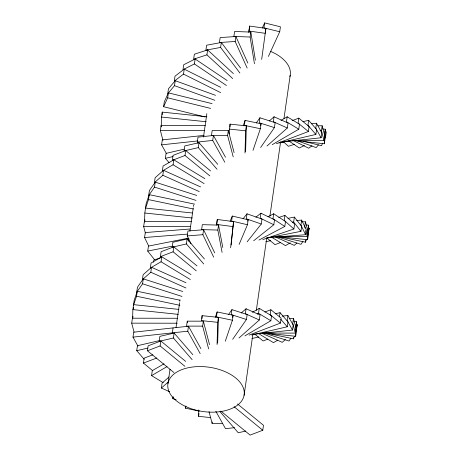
<?xml version="1.0" encoding="UTF-8"?>
<svg xmlns="http://www.w3.org/2000/svg" width="458" height="458" viewBox="0 0 458 458"><rect width="100%" height="100%" fill="white"/><g stroke="black" fill="none" stroke-linecap="round" stroke-linejoin="round"><path stroke-width="0.69" d="M132.614 318.487L132.872 309.602L134.154 300.414L137.263 291.282L179.908 300.196M133.467 308.749L133.507 307.381M144.562 221.918L144.825 213.027L146.113 203.781L149.222 194.65L194.661 204.154M206.907 116.79L162.246 112.107L161.531 117.059L161.25 126.631L161.456 125.217M162.166 114.838L162.246 112.107M210.651 417.604L198.6 416.339L198.789 409.91M202.03 318.522L202.115 315.665L218.42 317.377L217.67 343.094M217.058 344.473L217.705 322.329L218.42 317.377M229.189 134.097L230.048 124.147L246.358 125.858L245.602 151.569M229.968 127.003L230.048 124.147M244.996 152.955L245.643 130.811L246.358 125.858M263.041 332.863L295.656 336.286L295.937 326.714L296.647 321.762L293.813 321.464M296.647 321.762L296.366 331.329L295.656 336.286M277.829 236.591L307.604 239.717L307.885 230.145L308.595 225.187L306.471 224.964M308.595 225.187L308.32 234.759L307.604 239.717M292.41 140.394L324.31 143.743L324.59 134.171L325.306 129.219L322.472 128.921M325.306 129.219L325.025 138.791L324.31 143.743M216.703 225.147L217.292 219.479L233.569 221.609L231.13 244.973M230.637 247.801L233.569 221.609M248.746 32.438L249.65 26.072L265.909 28.367L261.678 59.414M145.369 233.002L143.663 226.521L144.379 221.563L191.415 221.632M144.648 221.895L144.951 219.771M145.398 208.734L148.506 199.608L149.222 194.65M134.091 332.227L131.704 323.153L132.419 318.201L177.32 318.264M132.694 318.465L133.003 316.341M148.592 245.883L144.573 237.525L145.289 232.572L190.064 229M205.155 116.973L163.603 106.714L164.313 101.762L168.395 92.854L212.025 103.628M162.934 140.228L160.374 130.501L161.09 125.549L205.276 125.612M133.444 305.366L136.547 296.234L137.263 291.282M155.251 182.152L149.405 190.562L148.695 195.514L154.535 187.104L155.251 182.152L196.717 195.446M137.961 346.116L132.98 337.134L133.696 332.182L188.478 326.239L200.902 348.635M163.603 106.714L167.68 97.806L168.395 92.854M166.58 153.831L161.6 144.848L162.315 139.89L204.234 135.362M143.28 278.848L137.44 287.252L136.724 292.21L142.57 283.8L143.28 278.848L182.708 291.488M154.586 259.795L147.734 251.064L148.449 246.106L188.438 238.154M175.214 80.7L168.452 88.795L167.743 93.747L174.498 85.652L175.214 80.7L215.506 95.321M144.173 359.272L136.73 350.668L137.44 345.716L159.705 340.557M163.529 170.302L155.136 177.738L154.42 182.69L162.819 175.259L163.529 170.302L200.598 186.921M169.076 162.63L165.355 158.331L166.071 153.373L184.156 149.182M151.524 267.277L143.131 274.714L142.415 279.666L150.808 272.229L151.524 267.277L185.988 282.729M153.522 262.222L153.825 260.098L160.581 257.791M184.236 69.141L175.002 76.183L174.286 81.135L183.521 74.099L184.236 69.141L220.722 87.358M152.629 370.642L143.446 363.097L144.161 358.145L152.829 354.83M173.771 159.802L163.077 166.036L162.361 170.989L173.055 164.754L173.771 159.802L204.852 178.643M161.525 257.551L160.42 256.646L161.136 251.694L173.805 246.851L196.992 265.892M173.925 372.537L147.43 350.776L148.146 345.824L160.815 340.981L185.656 361.379M161.754 256.829L151.06 263.058L150.35 268.016L161.044 261.781L161.754 256.829L191.009 274.565M195.114 58.99L183.687 64.755L182.977 69.708L194.404 63.943L195.114 58.99L227.174 80.562M163.294 382.722L151.569 375.612L152.279 370.659L164.027 363.812M185.003 155.48L185.719 150.527L173.05 155.371L172.334 160.323L185.003 155.48L209.844 175.883M196.276 270.844L173.09 251.803L173.805 246.851M184.94 366.337L160.1 345.933L160.815 340.981M206.913 54.851L207.623 49.899L194.352 54.216L193.637 59.168L206.913 54.851L232.704 78.57M169.655 391.75L161.393 388.046L162.109 383.094L169.059 376.94M197.988 143.343L197.295 142.094L198.011 137.142L213.428 135.476L225.508 157.249M198.314 147.613L199.024 142.661L184.763 145.965L184.053 150.917L198.314 147.613L217.035 169.26M172.345 332.863L173.061 327.905M190.946 243.65L187.236 235.933L187.952 230.981L203.587 229.733L214.716 252.879M186.4 243.931L187.116 238.979L172.855 242.282L172.139 247.234L186.4 243.931L203.718 263.951M173.416 338.015L174.132 333.063L159.871 336.367L159.155 341.319L173.416 338.015L192.142 359.662M167.977 383.415L170.015 369.257M176.032 327.487L179.605 302.709M179.811 301.295L180.011 299.881M188.478 241.12L188.891 238.292M189.91 231.21L193.276 207.846M193.476 206.432L193.682 205.018M203.478 137.056L206.844 113.693M220.613 47.432L221.329 42.474L206.61 45.216L205.9 50.168L220.613 47.432L239.895 73.028M176.13 399.754L172.815 398.689L173.124 396.565M224.792 162.206L212.712 140.429L213.428 135.476M209.524 344.628L203.363 321.178L187.253 321.155L186.543 326.113L202.648 326.136L208.63 348.893M200.186 353.587L187.769 331.197L188.478 326.239M213.691 257.19L202.871 234.685L203.587 229.733M235.166 41.466L235.876 36.514L220.166 37.59L219.451 42.542L235.166 41.466L247.171 68.059M199.27 411.095L185.353 408.181L185.656 406.057M227.58 135.476L228.296 130.524L212.186 130.501L211.476 135.453L227.58 135.476L233.202 156.854M202.115 315.665L201.4 320.617L217.705 322.329M217.292 219.479L216.577 224.431L232.859 226.561M202.648 326.136L203.363 321.178M217.825 230.059L218.535 225.107L202.333 224.66L201.623 229.613L217.825 230.059L222.084 252.421M249.65 26.072L248.934 31.03L265.193 33.32L265.909 28.367M250.131 37.041L250.841 32.083L234.611 31.47L233.895 36.422L250.131 37.041L254.448 63.759M198.6 416.339L199.007 413.505M217.138 311.938L216.422 316.89L232.435 320.239L233.145 315.281L217.138 311.938L215.294 317.348M245.07 120.414L244.36 125.366L260.367 128.715L261.083 123.763L245.07 120.414L243.232 125.824M232.309 216.05L231.593 221.008L247.452 224.746L248.167 219.794L232.309 216.05L230.088 221.294M264.638 22.9L263.923 27.852L279.712 31.751L280.428 26.799L264.638 22.9L262.257 28.104M222.605 423.364L212.1 423.347L212.306 421.933M231.931 309.642L231.216 314.6L246.444 319.478L247.16 314.526L231.931 309.642L228.685 314.314M259.915 117.78L259.199 122.738L274.428 127.616L275.144 122.664L259.915 117.78L256.268 123.036M247.017 213.829L246.307 218.781L261.26 224.025L261.976 219.073L247.017 213.829L243.038 218.838M246.061 308.755L245.345 313.707L259.331 319.976L260.041 315.024L246.061 308.755L241.251 313.02M274.061 116.779L273.352 121.731L287.332 128L288.042 123.047L274.061 116.779L269.252 121.038M260.928 213.205L260.213 218.163L273.815 224.746L274.531 219.794L260.928 213.205L255.896 217.206M244.08 395.328A38.524 22.368 8.2 0 0 190.454 367.322A38.524 22.368 8.2 0 0 183.549 405.462A38.524 22.368 8.2 0 0 244.08 395.328L252.856 334.443M256.32 310.375L266.728 238.166M269.888 216.222L280.599 141.888M283.966 118.53L290.189 75.347M257.287 314.011L258.524 313.289L259.239 308.337L271.548 315.797L270.838 320.755L244.87 335.886M287.177 116.784L286.462 121.736L298.776 129.202L299.492 124.244L287.177 116.784L280.994 120.385M273.678 213.772L272.962 218.724L284.796 226.452L285.511 221.5L273.678 213.772L268.004 216.754M264.867 312.018L270.867 309.728L270.157 314.68L280.422 323.113L249.078 335.09M292.147 120.677L298.816 118.13L298.101 123.082L308.371 131.515L276.357 143.743M278.813 217.476L284.893 215.403L284.178 220.361L293.881 228.994L262.806 239.591M220.848 411.072L250.102 435.1L262.772 430.257L263.487 425.305L237.542 403.996M279.443 316.919L280.056 312.677L275.184 313.804M266.567 238.16L300.94 231.324L293.664 222.044L294.374 217.092L288.059 218.346M303.116 121.622L308.686 120.334L307.971 125.292L315.883 134.434L279.008 142.976M293.881 228.994L294.597 224.042L284.893 215.403M280.422 323.113L281.138 318.161L270.867 309.728M308.371 131.515L309.081 126.557L298.816 118.13M282.191 316.135L287.876 315.522L287.166 320.48L292.479 330.058L253.4 334.277M296.67 220.504L301.645 220.109L300.929 225.061L305.566 234.708L267.896 237.708M300.94 231.324L301.656 226.372L294.374 217.092M311.526 123.774L316.501 123.236L315.785 128.188L321.098 137.772L282.019 141.991M251.774 334.993L287.252 326.772L287.968 321.819L280.056 312.677M315.883 134.434L316.593 129.482L308.686 120.334M301.879 221.792L305.446 221.798L304.73 226.75L305.074 228.05M289.21 318.425L293.486 318.43L292.771 323.382L295.33 333.109L263.258 333.063M305.566 234.708L306.282 229.75L301.645 220.109M292.479 330.058L293.194 325.106L287.876 315.522M292.645 140.411L324.001 140.457L321.447 130.736L322.157 125.778L317.886 125.773M278.229 236.511L305.497 242.208L305.801 240.084M321.098 137.772L321.814 132.814L316.501 123.236M281.63 236.437L307.289 236.477L307.999 231.519L305.446 221.798M264.174 332.703L293.538 338.84L293.744 337.426M295.33 333.109L296.045 328.157L293.486 318.43M295.96 324.464L297.356 324.756L296.2 331.014M324.001 140.457L324.716 135.505L322.157 125.778M260.39 125.79L261.083 123.763M253.005 150.356L260.367 128.715M185.353 408.181L186.04 406.154M232.458 317.314L233.145 315.281M225.296 341.199L232.435 320.239M308.875 229.429L309.316 228.124L307.936 235.034M305.497 242.208L306.385 239.603M296.469 327.367L297.356 324.756M293.538 338.84L294.425 336.229M247.612 221.105L248.167 219.794M239.128 244.4L247.452 224.746M268.399 56.46L279.712 31.751M322.667 143.154L321.505 145.701L303.499 141.253M324.419 139.341L325.581 136.793L326.296 131.841L324.911 131.498M260.642 147.476L274.428 127.616M172.815 398.689L173.628 397.521M232.653 339.332L246.444 319.478M302.91 241.532L300.963 244.332L276.489 236.488M290.945 338.222L288.998 341.027L263.167 332.743M247.114 241.853L261.26 224.025M318.413 144.911L316.163 147.608L296.011 140.297M267.008 145.993L287.332 128M296.858 243.049L294.236 245.374L275.378 236.918M161.393 388.046L168.344 381.892M239.007 337.97L259.331 319.976M285.38 339.555L282.231 342.344L262.068 333.31M253.698 240.742L273.815 224.746M311.972 145.753L308.715 148.232L292.714 140.245M272.189 144.694L298.776 129.202M290.229 242.855L285.471 245.625L271.457 237.124M252.438 312.299L259.239 308.337M151.569 375.612L167.021 366.606M277.617 340.225L273.46 342.647L258.833 333.785M258.947 240.049L284.796 226.452M304.41 145.449L299.326 148.008L288.643 140.818M160.42 256.646L173.09 251.803M280.336 242.608L275 244.646L266.722 237.845M147.43 350.776L160.1 345.933M143.446 363.097L156.785 358.001M267.758 339.183L263.092 340.97L254.808 334.168M294.351 144.35L288.38 146.291L283.639 141.934M165.355 158.331L173.01 156.556M265.875 241.738L270.626 240.639M136.73 350.668L147.86 348.086M251.923 338.525L258.713 336.956M245.734 431.041L238.263 432.77L220.006 411.668M147.734 251.064L172.288 246.181M292.261 222.325L293.664 222.044M280.353 142.684L283.857 142.032M161.6 144.848L197.839 140.932M197.295 142.094L212.712 140.429M132.98 337.134L187.769 331.197M234.599 427.675L225.485 428.659L215.827 411.244M144.573 237.525L187.219 234.124M187.236 235.933L202.871 234.685M160.374 130.501L204.566 130.564M320.022 130.73L321.447 130.736M143.663 226.521L190.7 226.584M131.704 323.153L177.315 323.216M161.531 117.059L206.197 121.748M229.338 129.099L245.643 130.811M145.535 208.075L192.326 212.987M144.825 213.027L192.326 218.014M133.587 304.644L178.964 309.408M132.872 309.602L178.248 314.36M148.506 199.608L193.247 208.963M136.547 296.234L179.891 305.297M167.68 97.806L210.617 108.409M154.535 187.104L196.001 200.398M142.57 283.8L181.992 296.44M174.498 85.652L214.796 100.273M162.819 175.259L199.236 191.581M150.808 272.229L185.925 287.973M183.521 74.099L220.647 92.631M173.055 164.754L204.142 183.601M258.524 313.289L270.838 320.755M161.044 261.781L190.299 279.517M194.404 63.943L226.458 85.514M185.719 150.527L210.56 170.931M234.067 406.681L262.772 430.257M207.623 49.899L233.414 73.612M199.024 142.661L217.75 164.308M280.737 319.243L287.252 326.772M187.116 238.979L204.434 258.999M174.132 333.063L192.852 354.704M221.329 42.474L240.605 68.076M235.876 36.514L247.881 63.101M305.755 230.643L307.289 236.477M228.296 130.524L234.095 152.594M161.09 125.549L161.434 126.843M187.253 321.155L187.62 322.535M209.02 411.622L212.1 423.347M218.535 225.107L222.8 247.469M250.841 32.083L255.387 60.21M270.386 51.325A38.524 22.368 8.2 0 1 289.897 76.612"/></g></svg>
